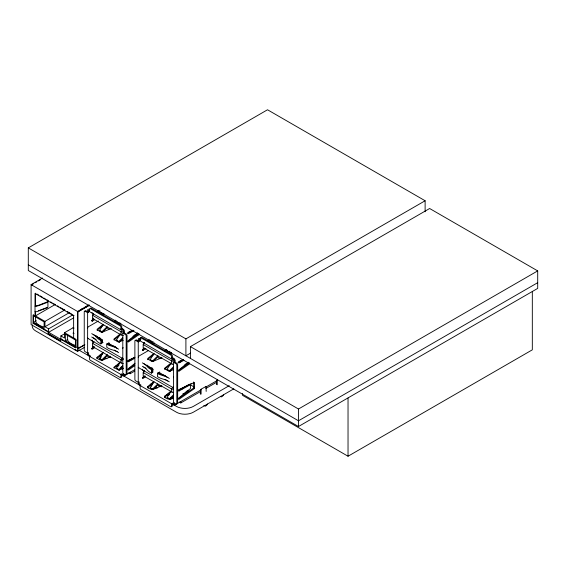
<?xml version="1.0" encoding="UTF-8"?>
<svg xmlns="http://www.w3.org/2000/svg" width="566" height="566" viewBox="0 0 566 566"><rect width="100%" height="100%" fill="white"/><g stroke="black" fill="none" stroke-linecap="round" stroke-linejoin="round"><path stroke-width="0.85" d="M216.828 380.734L205.84 387.066A1.988 1.146 60 0 0 206.116 386.444L201.093 389.146L201.107 394.077M217.245 379.821L217.259 384.753M217.231 380.027L217.195 380.218A1.988 1.146 60 0 1 216.537 380.826L216.495 384.335A2.512 1.45 60 0 0 216.509 384.611M99.906 310.741L99.559 311.866L101.915 313.224L103.649 313.479M123.409 335.666L121.195 334.994L92.541 318.453L92.541 315.587L93.249 313.345M123.409 363.719L121.195 363.047L92.541 346.505L92.541 343.64L93.249 341.397M173.302 364.674L143.177 347.687L143.177 344.821L143.877 342.579L143.877 344.142M173.302 392.726L143.177 375.739L143.177 372.874L143.877 370.631L143.877 372.195M204.8 405.603C204.659 407.357 207.305 404.846 207.531 404.025M220.945 396.285C220.811 398.04 223.457 395.521 223.676 394.707M103.175 352.363L97.295 357.153C96.397 358.816 100.727 360.599 102.439 360.174L110.462 356.877M153.811 381.597L147.924 386.387C147.026 388.05 151.355 389.825 153.068 389.401L161.897 385.779M73.262 327.431L73.078 327.898L74.047 328.124M73.262 332.858L73.078 333.324L74.047 333.551M47.919 301.621L47.388 302.364L38.821 305.598L35.835 306.397L35.021 306.086L38.495 305.307L47.919 301.621L47.919 307.048L47.388 307.791L36.648 311.717L35.021 311.512M101.915 341.27L102.396 340.223L99.906 338.786M153.032 341.411L152.544 342.458L150.195 341.1L151.667 341.057M152.544 370.504L153.032 369.457L150.535 368.013L152.261 367.964M167.083 350.849L169.432 352.208L169.92 351.161M92.541 315.587L93.616 314.052M92.541 343.64L94.027 341.404M143.177 344.821L144.655 342.586M143.177 372.874L144.655 370.638M170.691 391.347L164.812 396.129C163.786 398.86 171.923 400.587 173.168 397.834M110.441 328.266L108.905 328.896A1.266 0.842 -50.9 0 1 107.929 328.605L107.243 327.679L102.389 332.369L99.892 330.926L99.545 330.36L103.238 324.474M110.441 356.311L108.905 356.941A1.266 0.842 -50.9 0 1 107.929 356.651L107.243 355.724L102.389 360.415L99.892 358.978L99.545 358.405L103.238 352.519A1.075 0.509 -67.7 0 1 103.408 352.293M99.892 358.978L101.187 356.913M122.914 338.602L119.27 342.119L116.78 340.675L116.433 340.109L120.126 334.223A1.075 0.509 -67.7 0 1 120.296 333.997M122.914 366.648L119.27 370.164L116.78 368.721L116.433 368.155L120.126 362.268A1.075 0.509 -67.7 0 1 120.381 361.95M161.069 357.5L159.534 358.129A1.266 0.842 -50.9 0 1 158.558 357.839L157.879 356.913L153.018 361.603L150.528 360.16L150.181 359.594L153.867 353.708A1.075 0.509 -67.7 0 1 154.037 353.481M161.069 385.545L159.534 386.175A1.266 0.842 -50.9 0 1 158.558 385.885L157.879 384.958L153.018 389.649L150.528 388.205L150.181 387.639L153.867 381.753M173.55 367.836L169.906 371.353L167.409 369.909L167.069 369.343L170.755 363.457A1.075 0.509 -67.7 0 1 171.109 363.068M169.284 399.037L167.069 397.389L170.755 391.502M121.195 334.994L120.933 331.676L122.454 329.773M121.195 363.047L120.933 359.728L122.454 357.825M171.823 364.228L171.562 360.91L173.599 358.37M171.823 392.28L171.562 388.962L173.09 387.052M102.524 353.87L97.083 358.575L97.119 357.365M120.063 362.113L114.021 367.511L118.591 370.037L123.338 368.275M114.049 368.013L119.412 363.62M99.545 330.36L101.901 331.718L107.094 326.702M116.433 340.109L118.789 341.468L122.829 337.569M99.545 358.405L101.901 359.764L107.094 354.748A1.075 0.715 -50.9 0 1 107.335 354.564M116.433 368.155L118.789 369.513L122.829 365.615M150.181 359.594L152.537 360.952L157.73 355.936A1.075 0.715 -50.9 0 1 157.971 355.752M167.069 369.343L169.418 370.702L173.458 366.796M150.181 387.639L152.537 388.998L157.73 383.981M167.069 397.389L169.418 398.747L173.458 394.842M173.55 395.882L169.906 399.398L169.418 398.747M137.616 333.006L128.468 340.491A0.899 0.516 -60 0 0 127.902 341.623A0.899 0.516 -60 0 0 128.602 341.871L139.696 334.138M135.012 363.273L128.468 368.544A0.899 0.516 -60 0 0 127.902 369.676A0.899 0.516 -60 0 0 128.602 369.923L134.842 365.572M188.245 362.24L179.104 369.718A0.899 0.516 -60 0 0 178.538 370.85A0.899 0.516 -60 0 0 179.231 371.105L189.631 363.853M98.597 310.43L97.295 311.491A1.182 0.679 0 0 0 97.182 312.17M97.946 311.937L99.255 310.868M103.175 324.318L97.295 329.108A1.182 0.679 0 0 0 97.423 329.985L101.017 332.058A1.104 0.637 0 0 0 102.439 332.129L111.269 328.499M103.175 325.294L97.295 330.084A1.182 0.679 0 0 0 97.119 330.296M115.485 320.179L114.176 321.24A1.182 0.679 0 0 0 113.985 321.771M114.834 321.686L116.143 320.618M98.597 338.475L99.906 337.407M120.063 334.067L114.176 338.857A1.182 0.679 0 0 0 114.311 339.734L117.905 341.807A1.104 0.637 0 0 0 119.327 341.878L123.338 340.23M120.063 335.044L114.176 339.833A1.182 0.679 0 0 0 114.049 339.968M149.233 339.664L147.924 340.725A1.182 0.679 0 0 0 147.719 341.015M147.924 341.701L149.884 340.102M153.811 353.552L147.924 358.335A1.182 0.679 0 0 0 148.051 359.212L151.646 361.292A1.104 0.637 0 0 0 153.068 361.356L161.897 357.733M153.811 354.528L147.924 359.311A1.182 0.679 0 0 0 147.712 359.686M166.121 349.413L164.812 350.474A1.182 0.679 0 0 0 164.77 351.224M164.812 351.451L166.772 349.852M170.691 363.301L164.812 368.084A1.182 0.679 0 0 0 164.939 368.961L168.534 371.041A1.104 0.637 0 0 0 169.956 371.105L173.168 369.789M170.691 364.278L164.812 369.06A1.182 0.679 0 0 0 164.635 369.28M153.811 382.574L147.924 387.356L147.924 386.387M170.691 392.323L164.812 397.106L164.812 396.129M93.772 318.764L92.442 319.691A0.899 0.516 -60 0 0 91.876 320.823A0.899 0.516 -60 0 0 92.576 321.071L94.656 319.62M91.409 320.717A0.899 0.516 -60 0 0 91.727 320.582L93.807 319.132M93.772 346.817L92.442 347.743A0.899 0.516 -60 0 0 91.876 348.875A0.899 0.516 -60 0 0 92.576 349.123L94.656 347.673M94.501 346.703L91.727 348.635A0.899 0.516 -60 0 1 91.409 348.762M138.847 333.65L127.753 341.383A0.899 0.516 -60 0 1 127.591 341.475M144.401 347.998L143.078 348.925A0.899 0.516 -60 0 0 142.512 350.057A0.899 0.516 -60 0 0 143.205 350.304L145.978 348.373M144.443 348.366L142.363 349.816L143.205 350.304M134.687 364.603L127.753 369.435A0.899 0.516 -60 0 1 127.591 369.527M144.401 376.05L143.078 376.977A0.899 0.516 -60 0 0 142.512 378.109A0.899 0.516 -60 0 0 143.205 378.357L145.285 376.906M142.363 377.869L145.137 375.937M189.483 362.884L178.389 370.617A0.899 0.516 -60 0 1 178.064 370.744M193.643 381.93L193.643 388.028L178.389 398.669A0.899 0.516 -60 0 1 178.064 398.797M190.487 384.639L179.104 390.936A0.899 0.516 -60 0 1 178.538 390.455A0.899 0.516 -60 0 1 179.231 389.401L194.485 382.418L194.485 388.517L179.231 399.157A0.899 0.516 -60 0 1 178.538 398.903A0.899 0.516 -60 0 1 179.104 397.771L190.487 388.495L190.487 384.639L189.433 384.236M133.137 330.197L127.626 333.162M133.979 330.685L128.468 333.65A0.899 0.516 -60 0 1 127.902 333.169A0.899 0.516 -60 0 1 128.602 332.115L132.614 330.275M134.545 357.429L127.626 361.214L128.468 361.702L134.687 358.328M183.066 359.842L178.255 362.396A0.899 0.516 -60 0 1 177.95 362.438M183.908 360.33L179.104 362.884A0.899 0.516 -60 0 1 178.538 362.403A0.899 0.516 -60 0 1 179.231 361.349L183.25 359.509M188.704 384.611L178.255 390.448A0.899 0.516 -60 0 1 177.95 390.49M190.409 358.398L190.409 346.618L429.636 208.507L537.7 270.895L537.7 288.398L298.48 426.516L28.3 270.527L28.3 247.887L267.52 109.769L425.123 200.76L425.123 211.762M84.334 347.489L77.556 351.401L31.095 324.573L31.095 284.641L42.521 278.04M33.776 283.58L31.512 285.052M35.29 282.71L36.797 281.833M38.311 280.962L40.575 279.654M33.054 323.25L33.472 323.002L48.612 331.747L48.188 331.987L33.054 323.25L33.054 315.014L35.021 316.153L55.235 304.487M36.288 320.759L33.472 322.387L44.106 328.521L44.106 321.884L33.472 315.75M35.446 311.265L35.446 315.906L44.955 321.396L64.743 309.977M44.955 321.396L44.955 326.738L69.307 312.673M31.095 284.641L77.556 311.47L88.989 304.869M84.341 307.713L88.112 305.541M89.301 305.173L77.981 311.71L77.981 348.713L84.766 344.793M44.955 326.738L48.612 328.846L72.964 314.788M35.021 316.153L35.021 293.414L73.622 315.701L74.047 315.453M73.729 317.816L48.612 332.32L75.596 347.807L76.014 347.566L76.014 339.331L75.596 339.579L73.622 338.44L73.622 315.701M48.188 331.987L48.188 333.961L48.612 333.714L48.612 328.846M89.032 356.064A1.988 1.146 60 0 1 87.624 353.623L87.624 312.708L88.466 312.22L88.466 310.38L89.796 310.84M60.88 339.402L60.88 335.928L64.538 338.043L64.538 332.709L73.672 327.431M60.88 335.928L64.687 333.735M92.541 318.453L93.249 318.05M48.188 333.961L60.456 341.043L60.88 340.796M98.343 321.014L88.459 326.724A1.182 0.679 -60 0 0 87.624 328.167M76.014 340.308L65.387 334.166L65.387 340.81L67.637 339.508M73.622 338.44L74.047 338.199M74.74 349.774L75.165 349.533L77.556 350.913L79.077 350.036M77.556 348.465L79.82 347.163M93.185 334.471A14.659 8.462 0 0 1 95.654 336.36L97.196 337.98A13.492 7.79 0 0 0 99.467 339.72L100.819 340.499L101.661 340.01L101.661 343.435L100.819 343.916L99.467 343.137A13.492 7.79 0 0 1 97.196 341.397L95.654 339.784A14.659 8.462 0 0 0 93.185 337.888M120.947 328.825L121.789 328.337L123.084 329.087A1.988 1.146 60 0 1 124.492 331.527L124.492 333.02M120.947 329.801L120.947 327.325A1.245 0.715 60 0 0 120.07 325.804L90.355 308.647A1.245 0.715 60 0 0 89.478 309.156L89.478 311.64L120.947 329.801L121.789 329.313L123.416 330.254L123.65 332.532L126.147 333.975A1.245 0.715 60 0 1 127.025 335.497L127.025 373.871A1.245 0.715 60 0 1 126.26 374.437M92.541 346.505L93.249 346.102M122.801 333.02L125.298 334.464A1.245 0.715 60 0 1 126.183 335.985L126.183 374.359A1.245 0.715 60 0 1 125.419 374.925L122.801 373.411L122.801 333.02L123.65 332.532M117.24 351.776A14.659 8.462 0 0 0 113.957 350.354L111.162 349.463A13.492 7.79 0 0 1 108.141 348.147L106.797 347.368L106.797 343.951L107.639 343.463L108.99 344.241A13.492 7.79 0 0 0 112.011 345.557L114.806 346.449M109.047 342.649L108.198 343.137L118.704 349.201M89.485 356.318L120.947 374.487L120.947 376.977A1.245 0.715 60 0 1 120.07 377.48L90.355 360.316A1.245 0.715 60 0 1 89.485 358.936L89.485 356.318L90.327 355.837L88.791 354.953L88.466 352.618L87.624 353.106L85.126 351.663A1.245 0.715 60 0 1 84.256 350.276L84.242 311.767A1.245 0.715 60 0 1 85.006 311.208L87.624 312.708M138.253 382.857A1.988 1.146 60 0 0 139.661 385.29L171.576 403.721L172.425 403.233L172.425 405.723A1.245 0.715 60 0 1 171.548 406.225A1.245 0.715 60 0 1 170.699 406.713L140.984 389.55A1.245 0.715 60 0 1 140.113 388.163L140.113 385.552L140.955 385.064L139.427 384.18L139.102 381.852L138.253 382.333L138.253 341.942L139.102 341.454L139.102 339.614L140.425 340.074M129.508 360.846L131.036 359.962M148.214 350.687L139.095 355.95A1.182 0.679 -60 0 0 138.253 357.401M120.947 374.487L121.789 373.999L123.416 374.94L123.65 373.553M28.3 247.887L185.903 338.878L425.123 200.76M124.081 375.824L134.772 369.648M128.673 372.845L130.166 373.716L134.715 371.084M143.814 363.697A14.659 8.462 0 0 1 146.283 365.594L147.825 367.207A13.492 7.79 0 0 0 150.096 368.954L151.447 369.732L152.289 369.244L152.289 372.661L151.447 373.15L150.096 372.371A13.492 7.79 0 0 1 147.825 370.631L146.283 369.011A14.659 8.462 0 0 0 143.814 367.122M171.576 358.059L172.418 357.57L173.712 358.32A1.988 1.146 60 0 1 175.12 360.754L175.12 362.254M172.418 358.547L172.418 356.071A1.245 0.715 60 0 0 171.54 354.549L141.833 337.393A1.245 0.715 60 0 0 140.955 337.902A1.245 0.715 60 0 0 140.113 338.39L140.113 340.866L171.576 359.035L172.418 358.547L174.045 359.488L174.278 361.766L176.776 363.209A1.245 0.715 60 0 1 177.653 364.73L177.66 403.105A1.245 0.715 60 0 1 176.896 403.671M173.437 362.254L175.934 363.697A1.245 0.715 60 0 1 176.811 365.219L176.811 403.593A1.245 0.715 60 0 1 176.047 404.159L173.437 402.645L173.437 362.254L174.278 361.766M190.487 353.149L185.903 355.795L185.903 338.878M167.876 381.01A14.659 8.462 0 0 0 164.593 379.581L161.798 378.696A13.492 7.79 0 0 1 158.777 377.38L157.426 376.602L157.426 373.185L158.268 372.697L159.619 373.475A13.492 7.79 0 0 0 162.64 374.784L165.435 375.675M180.137 362.028L181.665 361.15M180.908 389.641L183.2 388.311M190.091 384.335L191.619 383.451M174.71 405.051L200.682 390.059M179.302 402.079L180.802 402.942L200.52 391.559M205.826 388.495L216.445 382.361M229.244 385.672L193.331 406.409A11.943 6.891 0 0 1 176.443 406.409L172.623 404.195M233.829 388.835L193.331 412.211A11.943 6.891 0 0 1 176.443 412.211L35.729 330.969A11.943 6.891 0 0 1 32.411 324.898M190.409 346.618L298.48 409.013L537.7 270.895M537.7 282.682L298.48 420.793L28.3 264.803M242.531 393.554L242.531 395.323L348.033 456.231L532.323 349.83L532.323 291.61M84.369 307.727L88.147 305.562M77.981 311.88L89.329 305.371M77.981 348.55L84.794 344.644M204.708 405.553L203.817 405.617M135.026 357.231L128.602 360.167A0.899 0.516 -60 0 0 127.902 361.221A0.899 0.516 -60 0 0 128.468 361.702M104.045 313.854L102.439 314.512A1.104 0.637 0 0 1 101.576 314.618M120.926 323.603L119.327 324.261A1.104 0.637 0 0 1 118.591 324.375M132.968 336.275L137.786 334.294A1.082 0.63 0 0 0 138.231 333.721M154.674 343.088L153.068 343.746A1.104 0.637 0 0 1 152.594 343.859M171.562 352.837L169.956 353.495A1.104 0.637 0 0 1 169.482 353.608M168.321 365.53L169.92 364.865M184.403 365.176L188.414 363.528A1.082 0.63 0 0 0 188.775 363.273M182.797 393.879L188.414 391.573A1.082 0.63 0 0 0 188.669 390.696A1.082 0.63 0 0 0 187.155 390.547L187.155 391.523L185.62 392.153M134.227 335.192L136.526 334.244A1.082 0.63 0 0 1 137.729 334.23A1.082 0.63 0 0 1 138.224 334.86M185.62 364.108L187.155 363.478A1.082 0.63 0 0 1 188.669 363.627M38.495 310.734L47.119 307.48M121.195 332.129L123.409 331.421M121.195 360.181L123.409 359.474M171.823 361.363L174.781 360.415L173.995 359.049M171.823 389.415L173.302 388.941M120.53 323.228L118.803 322.974L116.447 321.615M169.432 352.208L171.165 352.462M140.991 337.881L170.699 355.031A1.245 0.715 60 0 1 171.576 356.552L171.576 359.035M140.955 339.409L139.661 338.659A1.988 1.146 60 0 0 138.253 339.473L138.253 340.965M92.803 315.439L120.933 331.676M143.439 344.673L171.562 360.91M91.727 320.582L92.576 321.071M36.96 294.044L38.474 294.914M39.988 295.792L42.259 297.1M43.773 297.978L45.287 298.848M46.801 299.725L48.315 300.596M50.586 301.911L52.1 302.782M53.614 303.659L55.121 304.529M57.392 305.845L58.906 306.715M60.421 307.593L64.963 310.21M67.234 311.519L71.776 314.144M190.19 384.753L193.961 386.925M193.643 388.028L194.485 388.517M91.72 333.622L102.227 339.685L102.227 343.109M142.349 362.856L152.855 368.919L152.855 372.336M169.34 378.435L158.834 372.371L158.834 374.084M101.661 340.01L100.309 339.232A13.492 7.79 0 0 1 98.038 337.492L96.496 335.879M152.289 369.244L150.945 368.466A13.492 7.79 0 0 1 148.674 366.718L147.125 365.105M106.797 343.951L108.141 344.729A13.492 7.79 0 0 0 111.162 346.045L113.957 346.93A14.659 8.462 0 0 1 117.24 348.359M157.426 373.185L158.777 373.963A13.492 7.79 0 0 0 161.798 375.272L164.593 376.164A14.659 8.462 0 0 1 167.876 377.593M101.562 341.751L103.069 342.621M91.72 337.039L96.114 339.579M114.311 350.085L118.704 352.625M142.349 366.273L146.014 368.388M164.947 379.319L169.34 381.852M178.255 390.448L179.104 390.936M87.772 338.348L122.956 358.66M138.408 367.582L173.585 387.894A0.729 0.424 -60 0 1 173.437 387.554M92.803 343.491L120.933 359.728M143.439 372.725L171.562 388.962M109.188 356.736L110.688 357.599M159.074 385.531L161.324 386.833M64.538 332.709L75.363 338.956M100.217 354.832L101.717 355.696M104.71 357.422L106.953 358.724M117.438 364.773L118.938 365.636M121.181 366.938L123.43 368.233M150.846 384.066L152.346 384.93M155.339 386.656L157.589 387.951M168.074 394.007L169.567 394.87M99.467 355.986L100.967 356.856M115.938 365.502L118.188 366.796M120.431 368.091L122.681 369.393M150.103 385.22L151.596 386.083M154.596 387.816L156.089 388.679M166.574 394.728L168.074 395.599M171.066 397.325L172.566 398.188M138.253 382.333L135.755 380.89A1.245 0.715 60 0 1 134.885 379.51L134.878 341.001A1.245 0.715 60 0 1 135.642 340.435L138.253 341.942M65.387 340.81L76.014 346.944M76.014 347.566L60.88 338.829L60.456 339.069L60.456 341.043M172.425 403.233L174.052 404.174L174.278 402.787M78.554 349.887L90.022 356.509M122.143 375.06L140.502 385.651M121.789 374.975L123.084 375.725A1.988 1.146 60 0 0 124.492 374.911M172.425 404.209L173.72 404.952A1.988 1.146 60 0 0 175.127 404.145M48.648 333.735L60.845 340.774M88.466 312.22L85.855 310.72A1.245 0.715 60 0 0 85.091 311.279M139.102 341.454L136.484 339.947A1.245 0.715 60 0 0 135.727 340.385M169.418 370.702L169.906 371.353M152.537 360.952L153.018 361.603M118.789 341.468L119.27 342.119M152.537 388.998L153.018 389.649M101.901 331.718L102.389 332.369M118.789 369.513L119.27 370.164M101.901 359.764L102.389 360.415M206.123 386.302L206.144 391.17A2.115 1.224 60 0 0 206.194 391.424M348.033 398.011L348.033 456.231M298.48 409.013L298.48 426.516M180.802 401.358L180.802 402.942M171.576 403.721L171.576 406.204M164.678 396.271L164.678 397.247M159.676 371.883L159.676 373.595M151.447 369.732L151.447 373.15M148.051 387.257L148.051 388.234M147.797 386.521L147.719 387.653M130.166 372.124L130.166 373.716M121.789 329.313L121.789 326.837A1.245 0.715 60 0 0 120.912 325.316L91.204 308.159A1.245 0.715 60 0 0 90.327 308.668M121.789 373.999L121.789 376.489A1.245 0.715 60 0 1 120.912 376.998M114.176 366.902L114.176 367.879M109.047 343.505L109.047 345.218M100.819 340.499L100.819 343.916M97.295 357.153L97.295 358.129M97.161 357.288L97.133 358.731M87.624 311.732L87.624 310.239A1.988 1.146 60 0 1 89.032 309.425M77.556 311.47L77.556 351.401M75.596 339.579L75.596 347.807M67.411 334.831L67.736 340.463A14.405 8.32 0 0 0 75.511 345.38M35.446 293.167L35.446 306.291M35.439 316.373L35.771 322.004A14.405 8.32 0 0 0 43.54 326.922M33.472 314.774L33.472 323.002M31.937 284.641L31.937 285.13M92.442 340.902A0.899 0.516 -60 0 1 91.996 340.003M92.442 312.849A0.899 0.516 -60 0 1 91.925 312.715M122.801 348.479A1.182 0.679 -60 0 1 123.133 347.524M123.119 358.688A0.729 0.424 -60 0 1 122.801 358.328M88.14 338.312A0.729 0.424 -60 0 1 87.624 338.015M136.774 333.197A1.082 0.63 0 0 1 137.842 333.303M115.4 346.647A14.659 8.462 0 0 1 115.69 346.753M200.406 394.226A2.512 1.45 60 0 1 200.343 393.653L200.392 390.151A1.988 1.146 60 0 0 201.086 389.351M143.078 370.136A0.899 0.516 -60 0 1 142.625 369.23M152.212 343.852A1.104 0.637 0 0 1 151.964 343.803M187.155 391.523A1.082 0.63 0 0 1 188.803 391.813M173.437 377.713A1.182 0.679 -60 0 1 173.606 377.027M138.769 367.546A0.729 0.424 -60 0 1 138.253 367.249M160.999 358.129A1.09 0.63 0 0 1 161.706 357.875M188.478 362.53A1.082 0.63 0 0 1 188.803 362.799M82.834 308.583L80.57 309.892L82.855 308.597"/></g></svg>
